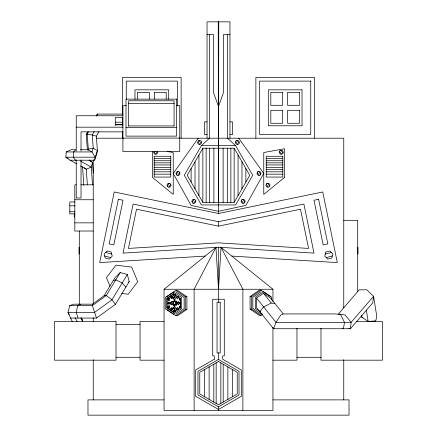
<?xml version="1.0" encoding="UTF-8"?>
<svg xmlns="http://www.w3.org/2000/svg" width="437" height="437" viewBox="0 0 437 437"><rect width="100%" height="100%" fill="white"/><g stroke="black" fill="none" stroke-linecap="round" stroke-linejoin="round"><path stroke-width="0.66" d="M231.834 256.093L337.315 262.593L322.752 191.98L218.5 213.491L218.762 21.85M92.458 304.168L92.409 305.583L96.479 318.076L115.417 304.338L129.205 281.625L127.336 274.496L120.224 272.551L114.986 277.735L104.039 295.773L92.458 304.168L73.875 304.168L69.756 305.583L67.986 312.537L72.236 321.485M272.945 301.508L272.945 289.256L221.051 247.391L218.5 289.256L215.949 247.391L164.055 289.256L164.055 410.414L272.945 410.414L272.945 327.373M75.426 160.215L73.329 157.189L73.553 151.945L75.88 149.722L71.034 149.722L66.26 151.945L65.801 157.189L70.111 160.215L76.459 163.744M70.111 160.215L94.611 160.215L95.173 157.189L97.418 150.65L96.337 136.175L98.855 131.548M88.083 150.323L88.323 149.159L87.198 134.083L88.503 131.69M172.812 301.754L172.915 301.24L173.626 301.093L173.347 301.093L173.565 301.972L172.812 301.754L173.839 301.972L173.565 301.972M173.085 301.754L172.915 301.24M175.75 305.07L176.461 304.928L175.75 305.07L175.537 304.196L176.242 304.048L175.537 304.196M176.029 305.07L175.811 304.196M176.182 304.928L175.969 304.048M96.806 116.056L97.243 114.079L122.923 114.079M362.011 315.918L361.738 317.109L368.162 321.485L375.683 321.102L376.787 316.339L373.548 296.302L366.78 289.791L359.203 289.851L338.451 313.93L345.104 314.946L351.102 322.348L350.447 328.733L273.54 328.733L256.535 307.522L256.535 298.067L263.522 293.336L270.508 298.067L283.225 313.93L335.982 313.93L340.8 314.946L344.514 322.348L343.4 328.733L342.198 328.482M80.55 149.722L88.127 149.722L88.323 149.159L93.234 148.154L97.418 150.65L96.692 154.146L94.611 160.215M169.6 303.994L168.425 303.994L167.977 303.081L168.425 302.169L169.327 302.169L169.775 303.081L169.327 303.994M172.435 298.231L171.266 298.231L170.812 297.318L171.266 296.412L172.435 296.412L172.888 297.318L172.162 298.231M168.698 303.994L168.25 303.081L168.698 302.169M171.539 298.231L171.091 297.318L171.539 296.412M173.74 303.54L173.014 303.54L172.79 303.081L173.014 302.628L173.74 302.628M173.292 303.54L173.292 302.628M172.162 307.932L172.888 308.844L172.435 309.757L171.266 309.757L170.812 308.844L171.266 307.932L172.435 307.932M173.467 303.54L173.467 302.628M178.11 298.231L176.941 298.231L176.488 297.318L176.941 296.412L178.11 296.412L178.564 297.318L177.837 296.412M171.539 309.757L171.091 308.844L171.539 307.932M177.214 298.231L176.767 297.318L177.214 296.412M172.162 309.757L172.61 308.844M176.357 303.54L175.636 303.54L175.412 303.081L175.636 302.628L176.357 302.628M177.837 298.231L178.285 297.318M175.909 303.54L175.909 302.628M176.084 303.54L176.084 302.628M177.837 307.932L178.564 308.844L178.11 309.757L176.941 309.757L176.488 308.844L176.941 307.932L178.11 307.932M180.672 303.994L179.776 303.994L179.328 303.081L179.776 302.169L180.672 302.169M177.214 309.757L176.767 308.844L177.214 307.932M180.049 303.994L179.602 303.081L180.049 302.169M177.837 309.757L178.285 308.844M215.949 247.391L194.121 289.256L194.121 410.414M87.395 149.94L86.226 134.301L87.52 131.925M96.271 115.865L97.243 114.079M94.19 131.461L92.251 135.022L93.234 148.154L91.934 151.945L95.173 157.189L65.801 157.189L68.106 158.473M209.52 34.687L209.52 138.207L201.386 145.663L184.277 175.297L201.386 204.937L235.614 204.937L252.723 175.297L235.614 145.663L227.48 138.207L227.48 34.687M202.855 148.203L187.211 175.297L202.855 202.397L234.145 202.397L249.789 175.297L234.145 148.203L202.855 148.203L202.855 202.397M120.224 272.551L106.278 295.527L92.409 305.583L69.756 305.583M127.336 274.496L111.97 299.809L94.419 312.537L67.986 312.537L69.237 314.777M198.278 138.207L173.238 173.456L191.133 205.406L218.5 211.311L245.867 205.406L263.762 173.456L238.722 138.207M154.042 152.999L155.184 151.486M155.501 154.097L157.402 151.573L157.812 152.546L156.544 154.223L154.458 153.966L153.633 152.027M197.928 143.172L199.829 140.648M167.366 185.949L169.266 183.425M176.302 174.183L178.209 171.665M199.381 144.27L201.288 141.746M168.824 187.047L170.725 184.523M177.761 175.281L179.662 172.762M192.154 202.091L194.055 199.567M193.613 203.189L195.514 200.665M259.775 311.559L263.637 306.927L271.251 302.983L274.999 303.671M172.915 304.928L173.626 305.07L172.915 304.928L173.134 304.048L173.839 304.196L173.134 304.048M175.537 301.972L176.242 302.114L175.537 301.972L175.75 301.093L176.461 301.24L175.75 301.093M172.812 304.414L173.407 304.048M175.428 301.459L176.029 301.093M173.347 305.07L173.565 304.196M175.969 302.114L176.182 301.24M128.254 282.57L129.205 281.625M166.59 296.767L175.925 290.447L177.575 290.447L186.905 296.767L186.905 309.401L177.575 315.722L175.925 315.722L167.136 309.773M174.112 293.921L167.568 298.356L167.568 307.812L174.112 312.242M168.098 299.766L169.152 300.295L168.098 299.766L168.098 298.717L168.873 298.187L169.927 298.717M175.603 295.925L174.827 296.455L173.773 295.925L173.773 294.871L174.549 294.347L175.603 294.871M168.098 298.717L169.152 298.187M173.773 294.871L174.827 294.347M168.873 300.295L169.654 299.766L169.654 298.717L168.873 298.187M174.549 296.455L175.33 295.925L175.33 294.871M173.675 297.766L174.827 297.171L173.675 297.766L173.675 298.946L174.827 299.536L173.675 298.946M170.184 302.491L171.331 301.901L170.184 302.491L170.184 303.671L171.331 304.267L170.184 303.671M174.549 299.536L175.423 298.946L175.423 297.766L174.549 297.171M174.161 301.049L174.827 300.782L174.161 301.049L174.161 301.574L175.133 301.628L174.855 301.628M171.058 304.267L171.932 303.671L171.932 302.491L171.058 301.901M174.549 301.836L174.937 301.574L174.549 300.782M168.098 306.397L169.152 305.873L168.098 306.397L168.098 307.451L168.873 307.976L169.927 307.451M179.449 298.717L180.503 298.187L179.449 298.717L179.449 299.766L180.503 300.295L179.449 299.766M168.873 307.976L169.654 307.451L169.654 306.397L168.873 305.873M174.161 305.119L174.827 305.381L174.161 305.119L174.161 304.594L175.133 304.534L174.855 304.534M177.171 302.491L178.318 301.901L177.171 302.491L177.171 303.671L178.318 304.267L177.171 303.671M174.161 304.594L174.827 304.327M174.549 305.381L174.937 305.119L174.549 304.327M173.675 307.222L174.827 306.627L173.675 307.222L173.675 308.402L174.827 308.992L173.675 308.402M178.045 304.267L178.919 303.671L178.919 302.491L178.045 301.901M174.549 308.992L175.423 308.402L175.423 307.222L174.549 306.627M174.549 311.816L173.773 311.291L173.773 310.237L174.549 309.713L175.603 310.237M179.449 306.397L180.503 305.873L179.449 306.397L179.449 307.451L180.503 307.976L179.449 307.451M173.773 310.237L174.827 309.713M175.603 311.291L174.827 311.816L173.773 311.291M175.925 314.192L184.13 308.637L184.13 297.531L175.925 291.976M175.925 315.722L185.261 309.401L186.905 309.401M262.145 314.684L261.047 315.427L259.398 315.427L250.062 309.112L250.062 296.472L259.398 290.157L261.047 290.157L270.383 296.472M250.062 296.472L251.712 296.472L261.047 290.157M261.047 291.687L252.843 297.236L252.843 308.347L261.047 313.897L262.282 313.897M80.637 304.168L77.622 305.583L76.322 312.537L78.043 318.076M283.225 313.93L280.844 314.946L275.998 322.348L273.54 328.733L274.136 328.482M113.145 280.767L115.816 279.811L122.202 282.957L125.911 287.054M325.297 254.072L331.404 252.466M326.226 257.601L332.339 255.989M86.226 134.301L87.198 134.083L92.251 135.022L96.337 136.175M218.5 221.674L303.884 204.063L314.006 253.121L218.5 247.233L122.994 253.121L133.116 204.063L218.5 221.674L218.5 226.137L300.487 209.219L308.571 248.413L218.5 242.857L128.429 248.413L136.513 209.219L218.5 226.137M369.26 321.293L375.683 321.102M104.039 295.773L106.278 295.527L111.97 299.809L115.417 304.338M205.166 256.093L99.685 262.593L114.248 191.98L218.5 213.491M207.04 34.687L213.617 34.687L213.617 92.862L218.238 105.765L218.762 105.765L223.383 92.862L223.383 34.687L229.96 34.687M128.604 103.624L174.068 103.624M126.309 105.688L122.923 105.688L122.923 151.481L179.749 151.481L179.749 105.688L176.362 105.688M122.923 115.75L76.246 115.75L76.246 151.016M207.04 121.901L204.407 121.901L204.407 134.536L207.04 134.536M229.96 121.901L232.593 121.901L232.593 134.536L229.96 134.536M115.286 122.18L122.398 122.18M115.488 124.611L122.251 124.611M115.286 124.835L122.398 124.835M128.604 125.949L174.068 125.949M76.246 127.183L122.923 127.183M126.003 127.604L176.668 127.604M122.923 131.854L81.025 131.854L81.025 150.951M122.923 138.087L179.749 138.087M96.648 138.207L123.256 138.207M179.088 138.207L343.755 138.207L343.755 307.888M201.386 145.663L235.614 145.663M66.26 151.945L91.934 151.945L88.127 149.722M154.179 158.642L170.763 158.642M266.237 158.642L282.821 158.642M154.179 160.745L170.763 160.745M266.237 160.745L282.821 160.745M154.179 162.854L170.763 162.854M266.237 162.854L282.821 162.854M154.179 164.957L170.763 164.957M266.237 164.957L282.821 164.957M154.179 167.327L170.763 167.327M266.237 167.327L282.821 167.327M154.179 169.436L170.763 169.436M266.237 169.436L282.821 169.436M154.179 171.801L170.763 171.801M266.237 171.801L282.821 171.801M154.179 174.172L170.763 174.172M266.237 174.172L282.821 174.172M76.185 184.818L74.82 184.818L74.82 231.026L93.245 231.026M80.96 184.818L93.245 184.818M74.82 199.747L93.245 199.747M74.907 201.949L69.816 201.949L69.816 213.89L74.907 213.89M69.816 205.811L74.907 205.811M69.816 211.781L74.907 211.781M343.755 220.308L357.706 220.308L357.706 291.73M74.82 222.848L93.245 222.848M164.055 289.256L272.945 289.256M173.773 295.925L174.827 296.455M175.925 290.447L185.261 296.767L186.905 296.767M170.812 297.318L171.091 297.318M176.488 297.318L176.767 297.318M174.161 301.24L174.434 301.24M174.161 301.574L174.516 301.628M173.134 302.114L173.407 302.114M173.516 302.732L173.795 302.732M175.581 302.732L175.86 302.732M167.977 303.081L168.25 303.081M170.184 303.081L170.457 303.081M172.79 303.081L173.068 303.081M175.412 303.081L175.685 303.081M177.171 303.081L177.444 303.081M179.328 303.081L179.602 303.081M173.516 303.431L173.795 303.431M175.581 303.431L175.86 303.431M174.243 304.534L174.516 304.534M175.428 304.704L175.701 304.704M174.161 304.928L174.434 304.928M168.098 307.451L169.152 307.976M170.812 308.844L171.091 308.844M176.488 308.844L176.767 308.844M250.062 309.112L251.712 309.112L261.047 315.427M70.33 318.076L96.479 318.076M164.055 321.485L140.037 321.485L140.037 360.186L164.055 360.186M356.1 321.485L382.457 321.485L382.457 360.186L320.987 360.186L320.987 328.274M116.013 324.647L140.037 324.647M116.013 357.291L140.037 357.291M296.963 357.291L320.987 357.291M272.945 360.186L296.963 360.186L296.963 328.274M164.055 399.882L87.979 399.882L87.979 415.15L349.021 415.15L349.021 399.882L272.945 399.882M121.666 293.413L128.194 294.248L137.764 281.685L131.663 267.111L115.996 265.112L106.431 277.675L109.987 286.175M348.786 328.482L350.447 328.733L372.739 302.874L373.548 296.302L351.102 322.348L275.998 322.348L256.535 298.067M167.196 151.421L173.238 152.529L173.238 194.383L152.426 177.417L152.426 151.388M105.596 252.466L111.703 254.072M104.662 255.989L110.774 257.601M362.967 317.683L361.738 317.109L361.519 315.776M88.973 160.324L92.529 162.302L93.283 173.079M80.736 161.248L91.278 167.109L92.513 184.78M80.501 165.989L86.269 169.201L91.278 167.109L92.529 162.302L89.312 159.975M260.785 312.045L255.317 308.347L255.317 297.236L263.522 291.687L271.727 297.236L271.727 299.853M174.827 301.836L174.434 301.049M174.549 309.713L175.33 310.237L175.33 311.291M84.128 167.65L86.269 169.201L87.362 184.824M263.522 293.336L271.251 302.983M281.057 150.475L282.957 152.999M279.598 151.573L281.499 154.097M237.171 140.648L239.072 143.172M267.734 183.425L269.634 185.949M258.791 171.665L260.698 174.183M235.712 141.746L237.619 144.27M266.275 184.523L268.176 187.047M257.338 172.762L259.239 175.281M242.945 199.567L244.846 202.091M241.486 200.665L243.387 203.189M80.829 317.95L82.801 321.485L81.457 317.934M75.044 317.732L77.147 321.485M221.051 247.391L242.879 289.256L242.879 410.414M172.162 296.412L172.61 297.318M81.424 317.934L82.555 321.485M175.701 301.459L175.811 301.972M173.085 304.414L173.194 304.928M366.337 310.221L368.162 321.485M82.517 166.486L83.833 185.321M218.5 202.397L218.238 21.85M357.969 247.173L357.969 254.017M343.755 359.678L343.755 399.882M314.46 138.207L314.46 77.398L255.869 77.398L255.869 138.207M251.712 296.472L251.712 309.112M245.878 168.524L245.878 182.076M241.967 161.75L241.967 188.85M238.056 154.977L238.056 195.623M234.145 148.203L234.145 202.397M232.555 369.609L232.555 396.665M230.867 148.203L230.867 202.397M229.96 138.207L229.96 21.85L207.04 21.85L207.04 138.207M227.868 366.905L227.868 399.369M227.595 148.203L227.595 202.397M223.116 148.203L223.116 202.397M223.187 364.201L223.187 402.073M220.843 362.847L220.843 403.427M218.5 247.233L218.5 302.202M218.5 352.927L218.5 359.738M218.5 406.738L218.5 410.414M216.157 362.847L216.157 403.427M213.884 148.203L213.884 202.397M213.813 364.201L213.813 402.073M209.405 148.203L209.405 202.397M209.132 366.905L209.132 399.369M206.133 148.203L206.133 202.397M204.445 369.609L204.445 396.665M198.944 154.977L198.944 195.623M195.033 161.75L195.033 188.85M191.122 168.524L191.122 182.076M185.261 296.767L185.261 309.401M181.131 138.207L181.131 77.398L122.54 77.398L122.54 114.56M179.722 298.717L179.722 299.766M179.722 306.397L179.722 307.451M177.411 106.115L177.411 81.118L126.26 81.118L126.26 99.357M177.444 302.491L177.444 303.671M174.434 304.594L174.434 305.119M174.068 126.069L174.068 100.783L128.604 100.783L128.604 126.069M174.046 294.871L174.046 295.925M174.046 310.237L174.046 311.291M173.953 297.766L173.953 298.946M173.953 307.222L173.953 308.402M170.457 302.491L170.457 303.671M168.693 99.325L168.693 89.831L134.978 89.831L134.978 99.325M168.371 298.717L168.371 299.766M168.371 306.397L168.371 307.451M166.191 99.161L166.191 92.333L154.337 92.333L154.337 99.161M149.334 99.161L149.334 92.333L137.48 92.333L137.48 99.161M122.54 124.021L122.54 125.37M122.54 131.45L122.54 138.207M122.398 125.506L122.398 117.504L115.286 117.504L115.286 125.506M93.245 159.92L93.245 303.977M93.245 317.579L93.245 321.659M93.245 359.678L93.245 399.882M81.025 159.975L81.025 197.999L76.246 197.999L76.246 159.866M79.294 231.08L79.294 304.655M79.031 247.173L79.031 254.017M74.29 213.518L74.29 217.2M118.378 199.283L109.174 243.89L113.817 244.846L123.021 200.239L118.378 199.283M325.849 252.04L324.746 256.104L327.706 259.097L331.781 258.021L332.89 253.957L329.924 250.969L325.849 252.04M236.127 140.78L235.303 142.719L236.57 144.396L238.662 144.139L239.481 142.2L238.214 140.523L236.127 140.78M241.896 199.698L241.077 201.637L242.344 203.32L244.436 203.063L245.255 201.124L243.988 199.441L241.896 199.698M257.748 171.79L256.929 173.729L258.196 175.412L260.283 175.155L261.108 173.216L259.84 171.533L257.748 171.79M280.008 150.607L279.188 152.546L280.456 154.223L282.542 153.966L283.367 152.027L282.1 150.35L280.008 150.607M266.685 183.551L265.865 185.49L267.133 187.173L269.225 186.916L270.044 184.977L268.777 183.294L266.685 183.551M198.786 140.523L197.519 142.2L198.338 144.139L200.43 144.396L201.697 142.719L200.873 140.78L198.786 140.523M168.223 183.294L166.956 184.977L167.775 186.916L169.867 187.173L171.135 185.49L170.315 183.551L168.223 183.294M177.16 171.533L175.893 173.216L176.717 175.155L178.804 175.412L180.071 173.729L179.252 171.79L177.16 171.533M193.012 199.441L191.745 201.124L192.564 203.063L194.656 203.32L195.923 201.637L195.104 199.698L193.012 199.441M107.076 250.969L104.11 253.957L105.219 258.021L109.294 259.097L112.254 256.104L111.151 252.04L107.076 250.969M284.574 177.417L263.762 194.383L263.762 152.529L284.574 148.722L284.574 177.417M173.451 291.976L165.246 297.531L165.246 308.637L173.451 314.192L181.655 308.637L181.655 297.531L173.451 291.976M173.451 293.626L166.464 298.356L166.464 307.812L173.451 312.537L180.437 307.812L180.437 298.356L173.451 293.626M214.305 359.236L195.7 369.975L195.7 396.299L218.5 409.464L241.3 396.299L241.3 369.975L222.695 359.236L222.695 355.865L224.29 355.865L224.29 299.263L212.71 299.263L212.71 355.865L214.305 355.865L214.305 359.236M218.5 359.443L197.983 371.292L197.983 394.982L218.5 406.831L239.017 394.982L239.017 371.292L218.5 359.443M218.5 361.497L199.758 372.319L199.758 393.956L218.5 404.777L237.242 393.956L237.242 372.319L218.5 361.497M318.622 199.283L313.979 200.239L323.183 244.846L327.826 243.89L318.622 199.283M310.74 81.118L259.589 81.118L259.589 134.487L310.74 134.487L310.74 81.118M302.022 89.831L268.307 89.831L268.307 125.769L302.022 125.769L302.022 89.831M282.663 92.333L270.809 92.333L270.809 105.301L282.663 105.301L282.663 92.333M299.52 92.333L287.666 92.333L287.666 105.301L299.52 105.301L299.52 92.333M176.668 99.128L126.003 99.128L126.003 136.125L176.668 136.125L176.668 99.128M282.663 110.304L270.809 110.304L270.809 123.272L282.663 123.272L282.663 110.304M299.52 110.304L287.666 110.304L287.666 123.272L299.52 123.272L299.52 110.304M170.763 156.271L154.179 156.271L154.179 177.067L170.763 177.067L170.763 156.271M282.821 156.271L266.237 156.271L266.237 177.067L282.821 177.067L282.821 156.271M220.21 302.202L217.052 302.202L217.052 352.927L220.21 352.927L220.21 302.202M116.013 321.485L54.543 321.485L54.543 360.186L116.013 360.186L116.013 321.485"/></g></svg>
